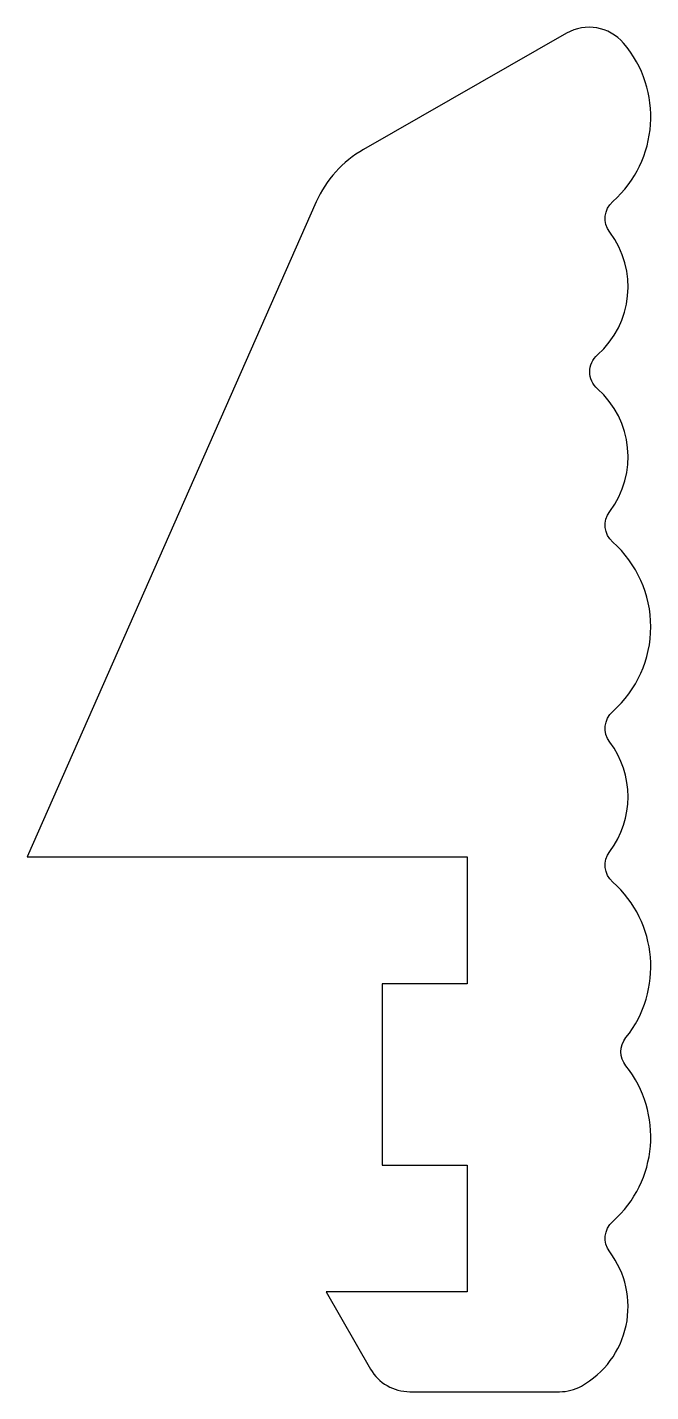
# Model space of a CAD drawing. Header units: millimetres. Extents: x 0 to 55, y -47 to 73.
import ezdxf

# ---------------------------------------------------------------- set-up
doc = ezdxf.new("R2010")
doc.units = ezdxf.units.MM

msp = doc.modelspace()

# ---------------------------------------------------------------- linework, layer by layer
msp.add_lwpolyline([(52.66, 71.81, 0.359718), (47.64, 72.68), (29.71, 62.43, 0.160289), (25.52, 57.79), (0, 0), (38.85, 0), (38.85, -11.2), (31.35, -11.2), (31.35, -27.2), (38.85, -27.2), (38.85, -38.4), (26.39, -38.4), (30.32, -45.2, 0.267949), (33.78, -47.2), (47.01, -47.2, 0.127017), (48.94, -46.7, 0.456538), (51.45, -34.87, -0.391188), (51.72, -32.17, 0.399124), (52.88, -18.45, -0.351), (52.88, -15.95, 0.399124), (51.72, -2.23, -0.391188), (51.45, 0.47, 0.335653), (51.45, 10.13, -0.391188), (51.72, 12.83, 0.448897), (51.72, 27.77, -0.391188), (51.45, 30.47, 0.392396), (50.36, 41.3, -0.451416), (50.36, 44.3, 0.392396), (51.45, 55.13, -0.391188), (51.72, 57.83, 0.408891)], format="xyb", close=True)

doc.saveas('drawing.dxf')
